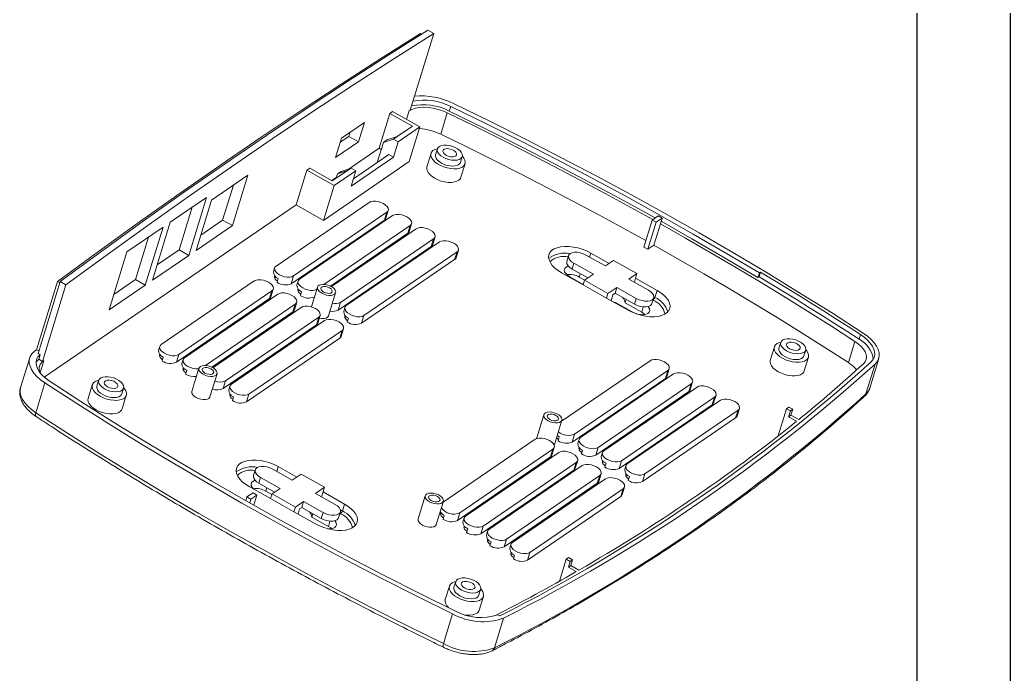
# Model space of a CAD drawing. Header units: inches. Extents: x 2104 to 4068, y 410 to 1569.
# Drawn here: x 3280 to 3384.4, y 506.5 to 575.4 of the extents above; entities that cross this region are included whole.
import ezdxf

# ---------------------------------------------------------------- set-up
doc = ezdxf.new("R2010")
doc.units = ezdxf.units.IN

msp = doc.modelspace()

# ---------------------------------------------------------------- linework, layer by layer
for p, q in [((3384.387, 822.657), (3384.387, 409.797)), ((3374.557, 812.827), (3374.557, 419.627))]:
    msp.add_line(p, q)
at = {"color": 7, "linetype": 'Continuous', "lineweight": 15}
for p, q in [((3323.602, 574.002), (3321.13, 565.935)), ((3322.334, 573.941), (3322.199, 574.017)), ((3323.602, 574.002), (3322.985, 574.349)), ((3325.24, 565.838), (3325.39, 566.327)), ((3318.965, 565.584), (3317.841, 561.917)), ((3319.271, 565.793), (3318.965, 565.584)), ((3318.965, 565.584), (3321.352, 564.24)), ((3322.152, 564.172), (3319.271, 565.793)), ((3321.008, 565.851), (3321.13, 565.935)), ((3324.345, 563.398), (3325.032, 565.639)), ((3316.292, 564.628), (3313.869, 562.973)), ((3315.668, 562.591), (3316.292, 564.628)), ((3321.352, 564.24), (3319.745, 563.143)), ((3319.856, 562.604), (3322.152, 564.172)), ((3322.152, 564.172), (3321.028, 560.505)), ((3313.869, 562.973), (3313.244, 560.936)), ((3314.639, 563.17), (3313.741, 562.557)), ((3314.767, 563.586), (3314.639, 563.17)), ((3315.668, 562.591), (3314.639, 563.17)), ((3319.362, 562.881), (3318.289, 562.53)), ((3318.672, 562.791), (3319.745, 563.143)), ((3319.745, 563.143), (3319.362, 562.881)), ((3319.362, 562.881), (3319.856, 562.604)), ((3313.244, 560.936), (3315.668, 562.591)), ((3317.841, 561.917), (3314.689, 559.764)), ((3318.289, 562.53), (3317.642, 560.418)), ((3317.841, 561.917), (3318.063, 561.792)), ((3318.289, 562.53), (3318.672, 562.791)), ((3319.356, 560.974), (3319.856, 562.604)), ((3323.984, 561.846), (3323.796, 561.235)), ((3314.892, 557.925), (3319.356, 560.974)), ((3315.131, 558.703), (3318.863, 561.252)), ((3318.863, 561.252), (3319.356, 560.974)), ((3323.318, 561.381), (3322.881, 559.955)), ((3326.426, 560.429), (3326.613, 561.04)), ((3310.521, 559.817), (3310.215, 559.608)), ((3312.908, 558.474), (3310.521, 559.817)), ((3311.972, 554.32), (3321.028, 560.505)), ((3313.825, 559.481), (3314.898, 559.833)), ((3314.898, 559.833), (3314.515, 559.571)), ((3315.392, 559.555), (3314.898, 559.833)), ((3326.467, 558.857), (3326.904, 560.283)), ((3303.998, 559.067), (3300.171, 556.454)), ((3302.375, 553.77), (3303.998, 559.067)), ((3310.215, 559.608), (3309.091, 555.941)), ((3310.215, 559.608), (3313.096, 557.987)), ((3313.323, 558.832), (3312.849, 558.507)), ((3314.515, 559.571), (3312.908, 558.474)), ((3313.096, 557.987), (3315.392, 559.555)), ((3313.442, 559.22), (3313.295, 558.738)), ((3314.515, 559.571), (3313.442, 559.22)), ((3313.442, 559.22), (3313.825, 559.481)), ((3315.392, 559.555), (3314.892, 557.925)), ((3302.473, 558.025), (3301.346, 554.35)), ((3313.096, 557.987), (3311.972, 554.32)), ((3299.656, 556.746), (3295.829, 554.133)), ((3297.783, 550.635), (3299.656, 556.746)), ((3309.091, 555.941), (3282.537, 537.807)), ((3298.13, 555.704), (3296.754, 551.214)), ((3300.171, 556.454), (3298.548, 551.157)), ((3316.801, 556.212), (3306.98, 549.504)), ((3309.091, 555.941), (3311.972, 554.32)), ((3318.653, 555.169), (3308.832, 548.462)), ((3319.27, 554.822), (3309.449, 548.115)), ((3318.653, 555.169), (3318.403, 554.355)), ((3318.553, 554.546), (3318.803, 555.361)), ((3347.273, 554.794), (3346.636, 554.359)), ((3347.047, 554.128), (3347.686, 554.563)), ((3347.686, 554.563), (3347.498, 553.952)), ((3295.064, 553.61), (3291.238, 550.997)), ((3293.191, 547.499), (3295.064, 553.61)), ((3295.829, 554.133), (3293.956, 548.021)), ((3298.548, 551.157), (3302.375, 553.77)), ((3301.346, 554.35), (3299.045, 552.778)), ((3302.375, 553.77), (3301.346, 554.35)), ((3308.582, 547.647), (3318.403, 554.355)), ((3321.122, 553.78), (3312.028, 547.569)), ((3321.122, 553.78), (3320.872, 552.965)), ((3321.022, 553.156), (3321.272, 553.971)), ((3346.636, 554.359), (3345.762, 551.507)), ((3347.047, 554.128), (3346.173, 551.276)), ((3346.636, 554.359), (3347.047, 554.128)), ((3346.812, 551.711), (3347.498, 553.952)), ((3293.539, 552.568), (3292.162, 548.078)), ((3312.711, 547.391), (3320.872, 552.965)), ((3321.739, 553.432), (3312.814, 547.337)), ((3323.491, 551.767), (3323.741, 552.581)), ((3313.52, 544.868), (3323.341, 551.575)), ((3323.591, 552.39), (3313.77, 545.683)), ((3324.208, 552.042), (3314.387, 545.335)), ((3323.591, 552.39), (3323.341, 551.575)), ((3345.762, 551.507), (3346.173, 551.276)), ((3346.173, 551.276), (3346.812, 551.711)), ((3291.238, 550.997), (3289.365, 544.885)), ((3293.956, 548.021), (3297.783, 550.635)), ((3296.754, 551.214), (3294.453, 549.642)), ((3297.783, 550.635), (3296.754, 551.214)), ((3326.06, 551), (3316.239, 544.293)), ((3326.06, 551), (3325.81, 550.185)), ((3325.96, 550.377), (3326.21, 551.192)), ((3337.823, 550.602), (3337.636, 549.991)), ((3341.714, 549.514), (3339.656, 550.672)), ((3340.154, 550.881), (3342.107, 549.782)), ((3306.83, 549.313), (3306.705, 548.905)), ((3315.989, 543.478), (3325.81, 550.185)), ((3338.194, 549.19), (3338.381, 549.801)), ((3338.381, 549.801), (3340.438, 548.643)), ((3342.567, 550.096), (3341.714, 549.514)), ((3345.036, 548.706), (3342.567, 550.096)), ((3308.832, 548.462), (3308.582, 547.647)), ((3339.356, 547.517), (3337.092, 548.791)), ((3337.944, 548.375), (3339.372, 547.571)), ((3338.194, 549.19), (3339.863, 548.25)), ((3339.528, 548.021), (3338.945, 548.349)), ((3340.438, 548.643), (3339.506, 548.005)), ((3344.183, 548.124), (3345.036, 548.706)), ((3345.036, 548.706), (3344.886, 548.217)), ((3357.791, 548.296), (3357.941, 548.785)), ((3357.919, 548.383), (3357.791, 548.296)), ((3357.919, 548.383), (3358.069, 548.872)), ((3358.069, 548.872), (3357.941, 548.785)), ((3283.934, 547.884), (3281.731, 540.696)), ((3284.21, 547.868), (3281.887, 540.29)), ((3284.827, 547.521), (3282.355, 539.454)), ((3284.173, 547.75), (3283.934, 547.884)), ((3284.827, 547.521), (3284.21, 547.868)), ((3289.365, 544.885), (3293.191, 547.499)), ((3292.162, 548.078), (3289.861, 546.506)), ((3293.191, 547.499), (3292.162, 548.078)), ((3294.863, 541.229), (3304.684, 547.936)), ((3307.207, 548.184), (3307.082, 547.776)), ((3309.299, 547.923), (3309.174, 547.516)), ((3311.342, 547.285), (3310.704, 545.203)), ((3339.506, 548.005), (3339.356, 547.517)), ((3341.825, 546.127), (3339.356, 547.517)), ((3339.506, 548.005), (3341.975, 546.616)), ((3341.975, 546.616), (3342.907, 547.253)), ((3342.72, 546.642), (3342.907, 547.253)), ((3342.907, 547.253), (3344.965, 546.095)), ((3346.24, 546.966), (3344.183, 548.124)), ((3344.886, 548.217), (3344.758, 547.8)), ((3344.886, 548.217), (3347.149, 546.943)), ((3296.714, 540.187), (3306.536, 546.894)), ((3297.332, 539.839), (3307.153, 546.547)), ((3306.536, 546.894), (3306.286, 546.079)), ((3306.436, 546.271), (3306.685, 547.086)), ((3309.676, 546.794), (3309.551, 546.387)), ((3312.505, 544.254), (3313.254, 546.698)), ((3341.975, 546.616), (3341.825, 546.127)), ((3342.502, 546.493), (3342.307, 545.855)), ((3342.502, 546.493), (3342.72, 546.642)), ((3342.72, 546.642), (3344.778, 545.483)), ((3346.924, 546.21), (3346.734, 545.919)), ((3346.813, 546.273), (3346.924, 546.21)), ((3346.924, 546.21), (3347.149, 546.943)), ((3306.286, 546.079), (3296.465, 539.372)), ((3299.528, 539.032), (3309.005, 545.504)), ((3300.314, 538.8), (3309.622, 545.157)), ((3309.005, 545.504), (3308.755, 544.689)), ((3308.905, 544.881), (3309.154, 545.696)), ((3313.77, 545.683), (3313.52, 544.868)), ((3314.237, 545.144), (3314.112, 544.736)), ((3344.088, 544.853), (3341.825, 546.127)), ((3342.775, 545.655), (3344.528, 544.669)), ((3343.885, 545.986), (3343.776, 545.63)), ((3345.529, 544.643), (3343.776, 545.63)), ((3344.778, 545.483), (3344.965, 546.095)), ((3346.61, 545.553), (3346.798, 546.164)), ((3346.734, 545.919), (3346.724, 545.925)), ((3308.755, 544.689), (3300.211, 538.854)), ((3301.652, 537.407), (3311.474, 544.115)), ((3311.474, 544.115), (3311.224, 543.3)), ((3311.374, 543.491), (3311.623, 544.306)), ((3316.239, 544.293), (3315.989, 543.478)), ((3311.224, 543.3), (3301.403, 536.592)), ((3302.27, 537.06), (3312.091, 543.767)), ((3314.614, 544.014), (3314.489, 543.607)), ((3304.121, 536.017), (3313.943, 542.725)), ((3313.943, 542.725), (3313.693, 541.91)), ((3313.843, 542.101), (3314.092, 542.916)), ((3368.454, 541.801), (3368.604, 542.29)), ((3294.713, 541.038), (3294.588, 540.63)), ((3313.693, 541.91), (3303.872, 535.203)), ((3359.53, 540.998), (3359.093, 539.572)), ((3360.196, 541.463), (3360.008, 540.852)), ((3368.009, 541.577), (3367.323, 539.336)), ((3281.476, 540.522), (3281.473, 540.512)), ((3281.731, 540.696), (3281.476, 540.522)), ((3281.476, 540.522), (3281.481, 540.519)), ((3281.97, 540.561), (3281.731, 540.696)), ((3281.887, 540.29), (3282.099, 540.171)), ((3281.95, 539.682), (3282.099, 540.171)), ((3295.09, 539.908), (3294.965, 539.501)), ((3296.714, 540.187), (3296.465, 539.372)), ((3362.638, 540.046), (3362.825, 540.657)), ((3280.999, 539.839), (3280.038, 536.702)), ((3281.95, 539.682), (3282.355, 539.454)), ((3282.355, 539.454), (3282.477, 539.537)), ((3297.182, 539.648), (3297.057, 539.24)), ((3346.429, 539.535), (3337.088, 533.155)), ((3362.679, 538.473), (3363.116, 539.899)), ((3369.181, 536.037), (3370.142, 539.174)), ((3369.574, 536.64), (3370.535, 539.778)), ((3297.559, 538.519), (3297.434, 538.111)), ((3298.842, 538.748), (3298.093, 536.303)), ((3300.005, 535.717), (3300.754, 538.162)), ((3348.281, 538.492), (3338.46, 531.785)), ((3348.898, 538.145), (3339.077, 531.437)), ((3348.281, 538.492), (3348.031, 537.677)), ((3348.181, 537.869), (3348.431, 538.684)), ((3282.607, 537.195), (3281.645, 534.058)), ((3287.604, 536.991), (3287.167, 535.565)), ((3288.269, 537.455), (3288.082, 536.844)), ((3301.652, 537.407), (3301.403, 536.592)), ((3302.12, 536.868), (3301.995, 536.461)), ((3338.21, 530.97), (3348.031, 537.677)), ((3350.75, 537.102), (3340.929, 530.395)), ((3350.75, 537.102), (3350.5, 536.288)), ((3350.65, 536.479), (3350.9, 537.294)), ((3290.711, 536.039), (3290.899, 536.65)), ((3290.752, 534.466), (3291.189, 535.892)), ((3302.497, 535.739), (3302.372, 535.332)), ((3304.121, 536.017), (3303.872, 535.203)), ((3340.679, 529.58), (3350.5, 536.288)), ((3351.367, 536.755), (3341.546, 530.048)), ((3353.119, 535.089), (3353.369, 535.904)), ((3343.148, 528.19), (3352.969, 534.898)), ((3353.219, 535.713), (3343.398, 529.005)), ((3353.836, 535.365), (3344.015, 528.658)), ((3353.219, 535.713), (3352.969, 534.898)), ((3335.209, 533.85), (3334.46, 531.406)), ((3355.688, 534.323), (3345.867, 527.616)), ((3355.688, 534.323), (3355.438, 533.508)), ((3355.588, 533.7), (3355.838, 534.514)), ((3360.794, 534.473), (3359.92, 531.621)), ((3361.049, 534.647), (3360.794, 534.473)), ((3360.794, 534.473), (3361.205, 534.241)), ((3361.205, 534.241), (3361.018, 533.63)), ((3361.018, 533.63), (3361.273, 533.805)), ((3361.461, 534.416), (3361.049, 534.647)), ((3361.205, 534.241), (3361.461, 534.416)), ((3361.461, 534.416), (3361.273, 533.805)), ((3362.096, 533.341), (3361.273, 533.805)), ((3336.372, 530.82), (3337.121, 533.264)), ((3345.617, 526.801), (3355.438, 533.508)), ((3361.018, 533.63), (3361.865, 533.154)), ((3338.46, 531.785), (3338.21, 530.97)), ((3359.92, 531.621), (3359.933, 531.613)), ((3324.588, 524.618), (3334.312, 531.259)), ((3336.835, 531.507), (3336.71, 531.099)), ((3338.927, 531.246), (3338.802, 530.838)), ((3326.342, 523.509), (3336.164, 530.217)), ((3326.96, 523.162), (3336.781, 529.869)), ((3336.164, 530.217), (3335.914, 529.402)), ((3336.064, 529.594), (3336.314, 530.408)), ((3339.304, 530.117), (3339.179, 529.709)), ((3340.929, 530.395), (3340.679, 529.58)), ((3341.396, 529.856), (3341.271, 529.449)), ((3335.914, 529.402), (3326.093, 522.695)), ((3328.811, 522.12), (3338.633, 528.827)), ((3329.429, 521.772), (3339.25, 528.48)), ((3338.633, 528.827), (3338.383, 528.012)), ((3338.533, 528.204), (3338.783, 529.019)), ((3341.773, 528.727), (3341.648, 528.32)), ((3343.398, 529.005), (3343.148, 528.19)), ((3343.865, 528.466), (3343.74, 528.059)), ((3304.788, 528.041), (3304.6, 527.43)), ((3306.621, 528.111), (3308.678, 526.952)), ((3309.151, 527.275), (3307.198, 528.375)), ((3308.678, 526.952), (3309.611, 527.589)), ((3309.611, 527.589), (3312.08, 526.2)), ((3338.383, 528.012), (3328.562, 521.305)), ((3331.28, 520.73), (3341.102, 527.437)), ((3341.102, 527.437), (3340.852, 526.622)), ((3341.002, 526.814), (3341.252, 527.629)), ((3345.867, 527.616), (3345.617, 526.801)), ((3305.158, 526.628), (3305.345, 527.239)), ((3306.827, 525.689), (3305.158, 526.628)), ((3307.403, 526.081), (3305.345, 527.239)), ((3340.852, 526.622), (3331.031, 519.915)), ((3331.898, 520.383), (3341.719, 527.09)), ((3344.242, 527.337), (3344.117, 526.93)), ((3303.909, 525.179), (3304.546, 525.615)), ((3304.137, 526.284), (3306.4, 525.01)), ((3304.958, 525.383), (3304.319, 524.947)), ((3304.546, 525.615), (3304.958, 525.383)), ((3304.958, 525.383), (3304.629, 524.311)), ((3305.909, 525.788), (3306.531, 525.438)), ((3306.55, 525.499), (3306.4, 525.01)), ((3306.55, 525.499), (3307.403, 526.081)), ((3309.019, 524.109), (3306.55, 525.499)), ((3312.08, 526.2), (3311.147, 525.563)), ((3311.147, 525.563), (3313.205, 524.405)), ((3311.93, 525.711), (3311.776, 525.209)), ((3312.08, 526.2), (3311.93, 525.711)), ((3314.193, 524.437), (3311.93, 525.711)), ((3322.709, 525.313), (3321.96, 522.869)), ((3333.749, 519.34), (3343.571, 526.048)), ((3343.571, 526.048), (3343.321, 525.233)), ((3343.471, 525.424), (3343.721, 526.239)), ((3303.909, 525.179), (3303.788, 524.785)), ((3304.319, 524.947), (3304.199, 524.553)), ((3306.4, 525.01), (3308.869, 523.62)), ((3309.872, 524.692), (3309.019, 524.109)), ((3309.684, 524.08), (3309.872, 524.692)), ((3311.929, 523.533), (3309.872, 524.692)), ((3313.969, 523.703), (3314.193, 524.437)), ((3323.872, 522.283), (3324.621, 524.727)), ((3343.321, 525.233), (3333.5, 518.525)), ((3309.019, 524.109), (3308.869, 523.62)), ((3308.869, 523.62), (3311.132, 522.346)), ((3309.466, 523.932), (3309.297, 523.379)), ((3309.684, 524.08), (3309.466, 523.932)), ((3311.742, 522.922), (3309.684, 524.08)), ((3310.85, 523.424), (3310.741, 523.069)), ((3311.742, 522.922), (3311.929, 523.533)), ((3313.575, 522.992), (3313.762, 523.603)), ((3313.779, 523.413), (3313.715, 523.449)), ((3313.761, 523.82), (3313.969, 523.703)), ((3313.779, 523.413), (3313.969, 523.703)), ((3324.718, 523.231), (3324.593, 522.824)), ((3326.342, 523.509), (3326.093, 522.695)), ((3310.741, 523.069), (3312.493, 522.082)), ((3326.81, 522.971), (3326.685, 522.563)), ((3327.187, 521.841), (3327.062, 521.434)), ((3328.811, 522.12), (3328.562, 521.305)), ((3329.279, 521.581), (3329.154, 521.173)), ((3329.656, 520.452), (3329.531, 520.044)), ((3331.28, 520.73), (3331.031, 519.915)), ((3331.748, 520.191), (3331.623, 519.784)), ((3332.125, 519.062), (3332, 518.654)), ((3333.749, 519.34), (3333.5, 518.525)), ((3337.58, 518.619), (3336.874, 516.317)), ((3337.58, 518.619), (3337.835, 518.793)), ((3337.991, 518.388), (3337.58, 518.619)), ((3337.991, 518.388), (3337.804, 517.776)), ((3337.835, 518.793), (3338.246, 518.562)), ((3338.246, 518.562), (3337.991, 518.388)), ((3338.246, 518.562), (3338.059, 517.951)), ((3338.059, 517.951), (3337.804, 517.776)), ((3337.804, 517.776), (3338.627, 517.313)), ((3338.906, 517.474), (3338.059, 517.951)), ((3325.922, 516.261), (3325.734, 515.65)), ((3325.256, 515.797), (3324.819, 514.371)), ((3328.364, 514.845), (3328.551, 515.456)), ((3328.405, 513.272), (3328.842, 514.698)), ((3324.636, 509.729), (3325.597, 512.866)), ((3330.367, 512.778), (3330.574, 512.662)), ((3330.958, 512.414), (3329.997, 509.277))]:
    msp.add_line(p, q, dxfattribs=at)
at = {"color": 8, "linetype": 'Continuous', "lineweight": 15}
for p, q in [((3321.008, 565.851), (3320.737, 564.968)), ((3340.026, 550.464), (3340.154, 550.881)), ((3306.889, 548.42), (3306.832, 548.236)), ((3339.054, 548.705), (3338.945, 548.349)), ((3309.358, 547.031), (3309.301, 546.846)), ((3345.699, 545.201), (3345.529, 544.643)), ((3314.296, 544.251), (3314.239, 544.067)), ((3294.772, 540.145), (3294.715, 539.961)), ((3282.093, 538.283), (3282.477, 539.537)), ((3297.241, 538.755), (3297.184, 538.571)), ((3302.179, 535.976), (3302.122, 535.791)), ((3338.986, 530.353), (3338.93, 530.169)), ((3341.455, 528.964), (3341.399, 528.779)), ((3307.044, 527.872), (3307.198, 528.375)), ((3343.924, 527.574), (3343.868, 527.39)), ((3306.018, 526.144), (3305.909, 525.788)), ((3324.4, 523.468), (3324.343, 523.284)), ((3312.664, 522.64), (3312.493, 522.082)), ((3326.869, 522.078), (3326.812, 521.894)), ((3329.338, 520.688), (3329.281, 520.504)), ((3331.807, 519.299), (3331.75, 519.114))]:
    msp.add_line(p, q, dxfattribs=at)
at = {"color": 7, "linetype": 'Continuous', "lineweight": 15, "flags": 128}
for points in [[(3322.199, 574.017), (3318.031, 571.381), (3313.841, 568.678), (3309.63, 565.907), (3305.397, 563.07), (3301.144, 560.165), (3296.871, 557.194), (3292.578, 554.157), (3288.265, 551.053), (3283.934, 547.884)], [(3284.21, 547.868), (3288.6, 551.083), (3292.971, 554.23), (3297.322, 557.31), (3301.652, 560.321), (3305.962, 563.265), (3310.251, 566.139), (3314.518, 568.945), (3318.763, 571.682), (3322.985, 574.349)], [(3284.827, 547.521), (3289.217, 550.735), (3293.588, 553.883), (3297.939, 556.962), (3302.269, 559.974), (3306.579, 562.917), (3310.868, 565.792), (3315.135, 568.598), (3319.38, 571.335), (3323.602, 574.002)], [(3321.008, 565.851), (3321.311, 566.014), (3321.676, 566.134), (3322.093, 566.206), (3322.552, 566.23), (3323.041, 566.204), (3323.547, 566.129), (3324.056, 566.008), (3324.556, 565.843), (3325.032, 565.639)], [(3357.941, 548.785), (3354.478, 550.842), (3350.974, 552.875), (3347.43, 554.88), (3343.848, 556.859), (3340.227, 558.81), (3336.57, 560.733), (3332.877, 562.627), (3329.15, 564.492), (3325.39, 566.327)], [(3368.9, 542.439), (3365.53, 544.6), (3362.114, 546.736), (3358.654, 548.848), (3355.15, 550.934), (3351.604, 552.994), (3348.017, 555.027), (3344.391, 557.033), (3340.725, 559.01), (3337.022, 560.959), (3333.283, 562.878), (3329.509, 564.767), (3325.701, 566.625)], [(3325.032, 565.639), (3327.857, 564.265), (3330.664, 562.874), (3333.451, 561.466), (3336.219, 560.041), (3338.967, 558.601), (3341.695, 557.144), (3344.401, 555.671), (3346.697, 554.401)], [(3346.952, 554.575), (3343.698, 556.37), (3340.077, 558.321), (3336.42, 560.244), (3332.727, 562.139), (3329, 564.003), (3325.24, 565.838)], [(3345.969, 552.183), (3343.714, 553.43), (3341.008, 554.903), (3338.28, 556.36), (3335.533, 557.8), (3332.765, 559.225), (3329.977, 560.633), (3327.17, 562.024), (3324.345, 563.398)], [(3326.62, 561.067), (3326.778, 560.872), (3326.888, 560.652), (3326.926, 560.44), (3326.89, 560.244), (3326.781, 560.072), (3326.604, 559.931), (3326.365, 559.827), (3326.075, 559.764), (3325.746, 559.745), (3325.39, 559.77), (3325.023, 559.839), (3324.66, 559.949), (3324.315, 560.094), (3324.003, 560.27), (3323.736, 560.469), (3323.526, 560.682), (3323.38, 560.902), (3323.305, 561.119), (3323.304, 561.324), (3323.377, 561.509), (3323.521, 561.666), (3323.73, 561.789), (3323.993, 561.873)], [(3324.597, 560.964), (3324.877, 560.83), (3325.179, 560.729), (3325.488, 560.667), (3325.787, 560.646), (3326.059, 560.668), (3326.291, 560.733), (3326.469, 560.835), (3326.583, 560.97), (3326.629, 561.131), (3326.603, 561.309), (3326.506, 561.493), (3326.344, 561.675), (3326.126, 561.845), (3325.864, 561.993), (3325.57, 562.111), (3325.262, 562.193), (3324.956, 562.235), (3324.669, 562.234), (3324.415, 562.191), (3324.209, 562.107), (3324.062, 561.987), (3323.981, 561.838), (3323.972, 561.668), (3324.033, 561.485), (3324.163, 561.301), (3324.355, 561.124), (3324.597, 560.964)], [(3324.916, 561.182), (3325.137, 561.083), (3325.375, 561.023), (3325.606, 561.009), (3325.803, 561.042), (3325.945, 561.118), (3326.017, 561.23), (3326.011, 561.364), (3325.928, 561.508), (3325.777, 561.644), (3325.574, 561.758), (3325.341, 561.838), (3325.103, 561.876), (3324.887, 561.866), (3324.715, 561.811), (3324.606, 561.716), (3324.572, 561.591), (3324.617, 561.45), (3324.736, 561.309), (3324.916, 561.182)], [(3323.796, 561.235), (3323.794, 561.227), (3323.784, 561.057), (3323.846, 560.874), (3323.976, 560.69), (3324.167, 560.513), (3324.409, 560.353)], [(3322.881, 559.955), (3322.858, 559.797), (3322.896, 559.585), (3323.007, 559.366), (3323.186, 559.148), (3323.426, 558.941), (3323.717, 558.753)], [(3324.409, 560.353), (3324.689, 560.219), (3324.992, 560.118), (3325.301, 560.055), (3325.6, 560.035), (3325.872, 560.057), (3326.103, 560.121), (3326.281, 560.224), (3326.396, 560.359), (3326.426, 560.429)], [(3323.717, 558.753), (3324.047, 558.591), (3324.403, 558.463), (3324.77, 558.373), (3325.133, 558.326), (3325.477, 558.323), (3325.789, 558.364), (3326.054, 558.448), (3326.263, 558.572), (3326.408, 558.729), (3326.467, 558.857)], [(3316.801, 556.212), (3316.981, 556.295), (3317.212, 556.338), (3317.478, 556.336), (3317.761, 556.291), (3318.042, 556.204), (3318.301, 556.083), (3318.521, 555.934), (3318.687, 555.77), (3318.788, 555.599), (3318.816, 555.435), (3318.77, 555.289), (3318.653, 555.169)], [(3319.27, 554.822), (3319.45, 554.906), (3319.681, 554.948), (3319.947, 554.947), (3320.23, 554.901), (3320.511, 554.814), (3320.77, 554.693), (3320.99, 554.545), (3321.156, 554.38), (3321.257, 554.21), (3321.285, 554.045), (3321.239, 553.899), (3321.122, 553.78)], [(3347.686, 554.563), (3347.634, 554.592), (3347.583, 554.621), (3347.531, 554.65), (3347.48, 554.679), (3347.428, 554.708), (3347.377, 554.737), (3347.325, 554.766), (3347.273, 554.794)], [(3321.739, 553.432), (3321.919, 553.516), (3322.15, 553.558), (3322.416, 553.557), (3322.699, 553.511), (3322.98, 553.425), (3323.239, 553.303), (3323.459, 553.155), (3323.625, 552.99), (3323.726, 552.82), (3323.754, 552.656), (3323.708, 552.509), (3323.591, 552.39)], [(3347.498, 553.952), (3350.144, 552.455), (3352.766, 550.943), (3355.366, 549.417), (3357.943, 547.876), (3360.496, 546.322), (3363.025, 544.753), (3365.53, 543.172), (3368.009, 541.577)], [(3357.791, 548.296), (3354.329, 550.354), (3350.825, 552.386), (3347.581, 554.223)], [(3324.208, 552.042), (3324.388, 552.126), (3324.619, 552.169), (3324.885, 552.167), (3325.168, 552.121), (3325.449, 552.035), (3325.708, 551.913), (3325.928, 551.765), (3326.094, 551.6), (3326.195, 551.43), (3326.223, 551.266), (3326.177, 551.119), (3326.06, 551)], [(3337.092, 548.791), (3336.707, 549.034), (3336.374, 549.298), (3336.102, 549.578), (3335.899, 549.865), (3335.77, 550.15), (3335.719, 550.428), (3335.747, 550.689), (3335.854, 550.926), (3336.036, 551.135), (3336.289, 551.307), (3336.605, 551.44), (3336.977, 551.528), (3337.393, 551.571), (3337.843, 551.566), (3338.314, 551.514), (3338.794, 551.417), (3339.269, 551.276), (3339.726, 551.096), (3340.154, 550.881)], [(3367.323, 539.336), (3364.843, 540.931), (3362.339, 542.513), (3359.81, 544.081), (3357.256, 545.635), (3354.68, 547.176), (3352.08, 548.702), (3349.457, 550.214), (3346.812, 551.711)], [(3339.656, 550.672), (3339.368, 550.807), (3339.056, 550.903), (3338.742, 550.954), (3338.447, 550.955), (3338.19, 550.908), (3337.99, 550.815), (3337.86, 550.683), (3337.809, 550.52), (3337.84, 550.338), (3337.952, 550.149), (3338.136, 549.965), (3338.381, 549.801)], [(3308.832, 548.462), (3308.652, 548.378), (3308.421, 548.336), (3308.155, 548.338), (3307.872, 548.383), (3307.591, 548.47), (3307.332, 548.591), (3307.112, 548.739), (3306.946, 548.904), (3306.845, 549.075), (3306.817, 549.239), (3306.863, 549.385), (3306.98, 549.504)], [(3337.8, 549.495), (3337.753, 549.482), (3337.553, 549.389), (3337.423, 549.257), (3337.372, 549.094), (3337.403, 548.912), (3337.515, 548.723), (3337.699, 548.539), (3337.944, 548.375)], [(3337.636, 549.991), (3337.621, 549.909), (3337.653, 549.727), (3337.765, 549.537), (3337.949, 549.354), (3338.194, 549.19)], [(3306.84, 548.473), (3306.82, 548.426), (3306.809, 548.336), (3306.831, 548.239), (3306.885, 548.14), (3306.968, 548.042), (3307.078, 547.948), (3307.125, 547.915)], [(3368.454, 541.801), (3367.161, 542.636), (3365.861, 543.468), (3364.554, 544.297), (3363.24, 545.121), (3361.92, 545.942), (3360.593, 546.76), (3359.259, 547.573), (3357.919, 548.383)], [(3368.604, 542.29), (3367.311, 543.125), (3366.011, 543.957), (3364.704, 544.786), (3363.39, 545.61), (3362.07, 546.431), (3360.743, 547.249), (3359.409, 548.062), (3358.069, 548.872)], [(3306.536, 546.894), (3306.653, 547.013), (3306.699, 547.16), (3306.67, 547.324), (3306.57, 547.494), (3306.404, 547.659), (3306.184, 547.807), (3305.925, 547.929), (3305.644, 548.015), (3305.361, 548.061), (3305.095, 548.063), (3304.864, 548.02), (3304.684, 547.936)], [(3311.271, 547.054), (3311.121, 546.989), (3310.89, 546.946), (3310.624, 546.948), (3310.341, 546.993), (3310.06, 547.08), (3309.801, 547.201), (3309.581, 547.35), (3309.415, 547.515), (3309.314, 547.685), (3309.286, 547.849), (3309.332, 547.995), (3309.449, 548.115)], [(3311.788, 546.643), (3312.029, 546.531), (3312.29, 546.453), (3312.551, 546.415), (3312.794, 546.42), (3313, 546.467), (3313.154, 546.553), (3313.244, 546.672), (3313.265, 546.814), (3313.213, 546.969), (3313.094, 547.127), (3312.916, 547.274), (3312.692, 547.4), (3312.438, 547.496), (3312.175, 547.554), (3311.92, 547.571), (3311.694, 547.545), (3311.512, 547.477), (3311.389, 547.374), (3311.333, 547.243), (3311.348, 547.092), (3311.435, 546.934), (3311.585, 546.781), (3311.788, 546.643)], [(3311.979, 546.774), (3312.174, 546.688), (3312.385, 546.639), (3312.584, 546.632), (3312.749, 546.669), (3312.86, 546.744), (3312.903, 546.85), (3312.873, 546.972), (3312.774, 547.097), (3312.617, 547.209), (3312.422, 547.295), (3312.212, 547.344), (3312.012, 547.351), (3311.847, 547.314), (3311.736, 547.239), (3311.693, 547.133), (3311.723, 547.011), (3311.823, 546.886), (3311.979, 546.774)], [(3309.005, 545.504), (3309.122, 545.624), (3309.168, 545.77), (3309.139, 545.934), (3309.039, 546.104), (3308.873, 546.269), (3308.653, 546.417), (3308.394, 546.539), (3308.113, 546.626), (3307.83, 546.671), (3307.564, 546.673), (3307.333, 546.63), (3307.153, 546.547)], [(3309.309, 547.084), (3309.289, 547.036), (3309.278, 546.946), (3309.3, 546.85), (3309.354, 546.75), (3309.437, 546.652), (3309.547, 546.559), (3309.594, 546.526)], [(3347.149, 546.943), (3347.535, 546.7), (3347.868, 546.436), (3348.14, 546.156), (3348.343, 545.869), (3348.472, 545.584), (3348.523, 545.306), (3348.494, 545.045), (3348.388, 544.808), (3348.206, 544.599), (3347.953, 544.427), (3347.636, 544.294), (3347.265, 544.206), (3346.848, 544.163), (3346.398, 544.168), (3345.927, 544.22), (3345.448, 544.317), (3344.973, 544.458), (3344.515, 544.638), (3344.088, 544.853)], [(3344.965, 546.095), (3345.253, 545.96), (3345.565, 545.863), (3345.879, 545.813), (3346.175, 545.811), (3346.431, 545.858), (3346.631, 545.951), (3346.761, 546.084), (3346.812, 546.246), (3346.781, 546.429), (3346.669, 546.618), (3346.485, 546.801), (3346.24, 546.966)], [(3311.474, 544.115), (3311.591, 544.234), (3311.637, 544.38), (3311.608, 544.544), (3311.508, 544.715), (3311.342, 544.879), (3311.122, 545.028), (3310.863, 545.149), (3310.582, 545.236), (3310.299, 545.281), (3310.033, 545.283), (3309.802, 545.241), (3309.622, 545.157)], [(3316.239, 544.293), (3316.059, 544.209), (3315.828, 544.167), (3315.562, 544.168), (3315.279, 544.214), (3314.998, 544.3), (3314.739, 544.422), (3314.519, 544.57), (3314.353, 544.735), (3314.252, 544.905), (3314.224, 545.069), (3314.27, 545.216), (3314.387, 545.335)], [(3342.667, 545.653), (3342.713, 545.653), (3342.775, 545.655)], [(3344.528, 544.669), (3344.816, 544.534), (3345.128, 544.437), (3345.442, 544.387), (3345.738, 544.385), (3345.994, 544.432), (3346.194, 544.525), (3346.324, 544.658), (3346.375, 544.82), (3346.344, 545.003), (3346.232, 545.192), (3346.197, 545.234)], [(3344.778, 545.483), (3345.066, 545.348), (3345.377, 545.252), (3345.692, 545.202), (3345.987, 545.2), (3346.244, 545.247), (3346.444, 545.34), (3346.574, 545.472), (3346.61, 545.553)], [(3311.533, 544.01), (3311.541, 544.009), (3311.802, 543.971), (3312.045, 543.975), (3312.251, 544.022), (3312.405, 544.109), (3312.495, 544.227), (3312.505, 544.254)], [(3314.247, 544.304), (3314.227, 544.257), (3314.216, 544.167), (3314.238, 544.07), (3314.292, 543.971), (3314.375, 543.873), (3314.485, 543.779), (3314.532, 543.746)], [(3345.861, 544.401), (3345.773, 544.479), (3345.529, 544.643)], [(3313.943, 542.725), (3314.06, 542.844), (3314.106, 542.991), (3314.077, 543.155), (3313.977, 543.325), (3313.811, 543.49), (3313.591, 543.638), (3313.332, 543.759), (3313.051, 543.846), (3312.768, 543.892), (3312.502, 543.893), (3312.271, 543.851), (3312.091, 543.767)], [(3369.708, 539.388), (3369.909, 539.618), (3370.041, 539.875), (3370.102, 540.156), (3370.09, 540.454), (3370.006, 540.764), (3369.852, 541.08), (3369.63, 541.397), (3369.344, 541.708), (3369, 542.008), (3368.604, 542.29)], [(3370.142, 539.174), (3370.368, 539.433), (3370.517, 539.723), (3370.585, 540.038), (3370.572, 540.374), (3370.478, 540.723), (3370.304, 541.078), (3370.054, 541.435), (3369.733, 541.785), (3369.346, 542.121), (3368.9, 542.439)], [(3294.863, 541.229), (3294.746, 541.11), (3294.7, 540.963), (3294.728, 540.799), (3294.828, 540.629), (3294.994, 540.464), (3295.214, 540.316), (3295.474, 540.194), (3295.754, 540.108), (3296.037, 540.062), (3296.303, 540.061), (3296.534, 540.103), (3296.714, 540.187)], [(3360.205, 541.489), (3360.069, 541.453), (3359.83, 541.349), (3359.653, 541.208), (3359.544, 541.036), (3359.507, 540.84), (3359.545, 540.628), (3359.656, 540.409), (3359.835, 540.191), (3360.075, 539.984), (3360.366, 539.795)], [(3360.809, 540.581), (3361.089, 540.447), (3361.391, 540.346), (3361.7, 540.283), (3361.999, 540.263), (3362.271, 540.285), (3362.503, 540.349), (3362.681, 540.452), (3362.796, 540.587), (3362.841, 540.748), (3362.815, 540.925), (3362.718, 541.11), (3362.556, 541.292), (3362.338, 541.462), (3362.076, 541.61), (3361.782, 541.728), (3361.474, 541.81), (3361.169, 541.852), (3360.881, 541.851), (3360.627, 541.807), (3360.421, 541.724), (3360.274, 541.604), (3360.193, 541.455), (3360.184, 541.285), (3360.245, 541.102), (3360.375, 540.918), (3360.567, 540.74), (3360.809, 540.581)], [(3361.128, 540.798), (3361.349, 540.7), (3361.587, 540.64), (3361.818, 540.626), (3362.015, 540.659), (3362.157, 540.735), (3362.229, 540.847), (3362.224, 540.981), (3362.141, 541.124), (3361.989, 541.26), (3361.786, 541.375), (3361.553, 541.455), (3361.315, 541.492), (3361.099, 541.483), (3360.927, 541.428), (3360.818, 541.332), (3360.784, 541.208), (3360.829, 541.067), (3360.948, 540.925), (3361.128, 540.798)], [(3368.009, 541.577), (3368.364, 541.321), (3368.666, 541.049), (3368.909, 540.766), (3369.086, 540.48), (3369.194, 540.197), (3369.23, 539.923), (3369.193, 539.665), (3369.084, 539.428), (3368.906, 539.219)], [(3281.481, 540.519), (3281.225, 540.264), (3281.05, 539.975), (3280.958, 539.657), (3280.952, 539.317), (3281.032, 538.961), (3281.196, 538.597), (3281.441, 538.231), (3281.763, 537.87), (3282.154, 537.523), (3282.607, 537.195)], [(3282.099, 540.171), (3281.873, 539.933), (3281.73, 539.66), (3281.672, 539.361), (3281.701, 539.041), (3281.816, 538.709), (3282.015, 538.373), (3282.292, 538.04), (3282.642, 537.718), (3283.056, 537.416)], [(3295.007, 539.64), (3294.96, 539.673), (3294.851, 539.766), (3294.767, 539.865), (3294.714, 539.964), (3294.692, 540.061), (3294.703, 540.151), (3294.723, 540.198)], [(3360.008, 540.852), (3360.006, 540.844), (3359.996, 540.673), (3360.058, 540.491), (3360.188, 540.306), (3360.379, 540.129), (3360.621, 539.97)], [(3360.366, 539.795), (3360.697, 539.634), (3361.052, 539.506), (3361.419, 539.416), (3361.782, 539.369), (3362.126, 539.366), (3362.438, 539.407), (3362.703, 539.491), (3362.913, 539.614), (3363.057, 539.772), (3363.13, 539.957), (3363.129, 540.162), (3363.054, 540.379), (3362.908, 540.598), (3362.832, 540.684)], [(3360.621, 539.97), (3360.901, 539.836), (3361.204, 539.735), (3361.513, 539.672), (3361.812, 539.652), (3362.084, 539.674), (3362.316, 539.738), (3362.493, 539.841), (3362.608, 539.976), (3362.638, 540.046)], [(3281.95, 539.682), (3281.724, 539.444), (3281.672, 539.366)], [(3297.332, 539.839), (3297.215, 539.72), (3297.169, 539.573), (3297.197, 539.409), (3297.297, 539.239), (3297.463, 539.074), (3297.683, 538.926), (3297.943, 538.805), (3298.223, 538.718), (3298.506, 538.672), (3298.772, 538.671), (3298.82, 538.676)], [(3299.288, 538.106), (3299.529, 537.994), (3299.79, 537.916), (3300.051, 537.878), (3300.294, 537.883), (3300.5, 537.93), (3300.654, 538.016), (3300.744, 538.135), (3300.765, 538.277), (3300.713, 538.433), (3300.594, 538.59), (3300.416, 538.737), (3300.192, 538.863), (3299.938, 538.959), (3299.675, 539.017), (3299.42, 539.034), (3299.194, 539.008), (3299.012, 538.941), (3298.889, 538.838), (3298.833, 538.706), (3298.848, 538.556), (3298.935, 538.398), (3299.085, 538.244), (3299.288, 538.106)], [(3346.429, 539.535), (3346.609, 539.618), (3346.84, 539.661), (3347.106, 539.659), (3347.389, 539.613), (3347.67, 539.527), (3347.929, 539.405), (3348.149, 539.257), (3348.315, 539.092), (3348.416, 538.922), (3348.444, 538.758), (3348.398, 538.611), (3348.281, 538.492)], [(3359.093, 539.572), (3359.07, 539.414), (3359.108, 539.202), (3359.219, 538.983), (3359.398, 538.765), (3359.638, 538.558), (3359.929, 538.369)], [(3288.882, 536.573), (3289.162, 536.439), (3289.465, 536.339), (3289.774, 536.276), (3290.073, 536.256), (3290.345, 536.278), (3290.577, 536.342), (3290.754, 536.445), (3290.869, 536.58), (3290.915, 536.74), (3290.888, 536.918), (3290.792, 537.103), (3290.63, 537.285), (3290.412, 537.454), (3290.149, 537.602), (3289.856, 537.721), (3289.548, 537.803), (3289.242, 537.845), (3288.955, 537.844), (3288.701, 537.8), (3288.495, 537.716), (3288.348, 537.597), (3288.267, 537.448), (3288.257, 537.277), (3288.319, 537.095), (3288.449, 536.91), (3288.64, 536.733), (3288.882, 536.573)], [(3297.476, 538.25), (3297.429, 538.283), (3297.32, 538.377), (3297.236, 538.475), (3297.183, 538.574), (3297.161, 538.671), (3297.172, 538.761), (3297.192, 538.808)], [(3299.479, 538.237), (3299.674, 538.151), (3299.885, 538.102), (3300.084, 538.095), (3300.249, 538.132), (3300.36, 538.208), (3300.403, 538.313), (3300.373, 538.436), (3300.274, 538.56), (3300.117, 538.673), (3299.922, 538.758), (3299.712, 538.808), (3299.512, 538.814), (3299.347, 538.778), (3299.236, 538.702), (3299.193, 538.597), (3299.223, 538.474), (3299.323, 538.349), (3299.479, 538.237)], [(3348.898, 538.145), (3349.078, 538.228), (3349.309, 538.271), (3349.575, 538.269), (3349.858, 538.224), (3350.139, 538.137), (3350.398, 538.016), (3350.618, 537.867), (3350.784, 537.703), (3350.885, 537.532), (3350.913, 537.368), (3350.867, 537.222), (3350.75, 537.102)], [(3359.929, 538.369), (3360.259, 538.208), (3360.615, 538.08), (3360.982, 537.99), (3361.345, 537.943), (3361.689, 537.94), (3362.001, 537.981), (3362.266, 538.065), (3362.476, 538.188), (3362.62, 538.346), (3362.679, 538.473)], [(3325.597, 512.866), (3321.804, 514.738), (3318.045, 516.64), (3314.321, 518.572), (3310.634, 520.533), (3306.986, 522.523), (3303.376, 524.541), (3299.807, 526.585), (3296.28, 528.657), (3292.795, 530.754), (3289.353, 532.877), (3285.957, 535.024), (3282.607, 537.195)], [(3283.056, 537.416), (3286.396, 535.252), (3289.782, 533.111), (3293.212, 530.995), (3296.687, 528.904), (3300.203, 526.839), (3303.761, 524.801), (3307.36, 522.789), (3310.997, 520.806), (3314.672, 518.85), (3318.384, 516.924), (3322.132, 515.028), (3325.914, 513.162)], [(3288.279, 537.482), (3288.143, 537.446), (3287.904, 537.342), (3287.726, 537.201), (3287.617, 537.029), (3287.581, 536.833), (3287.619, 536.621), (3287.73, 536.401), (3287.909, 536.184), (3288.149, 535.976), (3288.44, 535.788)], [(3288.082, 536.844), (3288.08, 536.837), (3288.07, 536.666), (3288.132, 536.484), (3288.262, 536.299), (3288.453, 536.122), (3288.695, 535.962)], [(3289.201, 536.791), (3289.422, 536.693), (3289.661, 536.633), (3289.891, 536.619), (3290.088, 536.652), (3290.231, 536.728), (3290.303, 536.839), (3290.297, 536.974), (3290.214, 537.117), (3290.063, 537.253), (3289.86, 537.368), (3289.627, 537.448), (3289.389, 537.485), (3289.172, 537.476), (3289, 537.42), (3288.892, 537.325), (3288.858, 537.2), (3288.903, 537.06), (3289.022, 536.918), (3289.201, 536.791)], [(3302.27, 537.06), (3302.153, 536.941), (3302.107, 536.794), (3302.135, 536.63), (3302.235, 536.46), (3302.401, 536.295), (3302.621, 536.147), (3302.881, 536.025), (3303.161, 535.939), (3303.444, 535.893), (3303.71, 535.891), (3303.941, 535.934), (3304.121, 536.017)], [(3351.367, 536.755), (3351.547, 536.839), (3351.778, 536.881), (3352.044, 536.88), (3352.327, 536.834), (3352.608, 536.747), (3352.867, 536.626), (3353.087, 536.478), (3353.253, 536.313), (3353.354, 536.143), (3353.382, 535.979), (3353.336, 535.832), (3353.219, 535.713)], [(3288.44, 535.788), (3288.77, 535.627), (3289.126, 535.499), (3289.493, 535.409), (3289.856, 535.362), (3290.2, 535.359), (3290.511, 535.4), (3290.777, 535.484), (3290.986, 535.607), (3291.13, 535.764), (3291.203, 535.949), (3291.202, 536.154), (3291.128, 536.371), (3290.982, 536.591), (3290.906, 536.677)], [(3288.695, 535.962), (3288.975, 535.828), (3289.278, 535.727), (3289.587, 535.665), (3289.885, 535.644), (3290.158, 535.667), (3290.389, 535.731), (3290.567, 535.833), (3290.682, 535.969), (3290.711, 536.039)], [(3298.093, 536.303), (3298.084, 536.261), (3298.099, 536.111), (3298.185, 535.953), (3298.336, 535.8), (3298.539, 535.662)], [(3302.414, 535.471), (3302.367, 535.504), (3302.258, 535.597), (3302.174, 535.695), (3302.121, 535.795), (3302.099, 535.891), (3302.11, 535.982), (3302.13, 536.029)], [(3287.167, 535.565), (3287.144, 535.407), (3287.182, 535.195), (3287.293, 534.975), (3287.472, 534.758), (3287.712, 534.55), (3288.003, 534.362)], [(3298.539, 535.662), (3298.78, 535.55), (3299.041, 535.472), (3299.302, 535.434), (3299.545, 535.439), (3299.751, 535.486), (3299.905, 535.572), (3299.995, 535.69), (3300.005, 535.717)], [(3353.836, 535.365), (3354.016, 535.449), (3354.247, 535.491), (3354.513, 535.49), (3354.796, 535.444), (3355.077, 535.358), (3355.336, 535.236), (3355.556, 535.088), (3355.722, 534.923), (3355.823, 534.753), (3355.851, 534.589), (3355.805, 534.442), (3355.688, 534.323)], [(3281.645, 534.058), (3284.996, 531.887), (3288.392, 529.74), (3291.833, 527.617), (3295.318, 525.52), (3298.846, 523.448), (3302.415, 521.403), (3306.024, 519.386), (3309.673, 517.396), (3313.36, 515.435), (3317.083, 513.503), (3320.842, 511.601), (3324.636, 509.729)], [(3288.003, 534.362), (3288.333, 534.201), (3288.689, 534.073), (3289.056, 533.983), (3289.419, 533.936), (3289.763, 533.933), (3290.074, 533.974), (3290.34, 534.058), (3290.549, 534.181), (3290.693, 534.338), (3290.752, 534.466)], [(3335.655, 533.209), (3335.896, 533.097), (3336.157, 533.019), (3336.418, 532.981), (3336.661, 532.985), (3336.867, 533.033), (3337.021, 533.119), (3337.112, 533.237), (3337.132, 533.38), (3337.08, 533.535), (3336.961, 533.692), (3336.783, 533.839), (3336.559, 533.965), (3336.305, 534.061), (3336.042, 534.12), (3335.787, 534.136), (3335.561, 534.11), (3335.379, 534.043), (3335.256, 533.94), (3335.2, 533.808), (3335.215, 533.658), (3335.302, 533.5), (3335.452, 533.347), (3335.655, 533.209)], [(3335.846, 533.339), (3336.041, 533.253), (3336.252, 533.204), (3336.451, 533.197), (3336.616, 533.234), (3336.727, 533.31), (3336.77, 533.415), (3336.74, 533.538), (3336.641, 533.663), (3336.484, 533.775), (3336.289, 533.861), (3336.079, 533.91), (3335.879, 533.917), (3335.714, 533.88), (3335.603, 533.804), (3335.56, 533.699), (3335.59, 533.576), (3335.69, 533.451), (3335.846, 533.339)], [(3336.626, 531.646), (3336.665, 531.616), (3336.835, 531.507)], [(3336.164, 530.217), (3336.281, 530.336), (3336.327, 530.483), (3336.298, 530.647), (3336.198, 530.817), (3336.032, 530.982), (3335.812, 531.13), (3335.553, 531.252), (3335.272, 531.338), (3334.989, 531.384), (3334.723, 531.385), (3334.492, 531.343), (3334.312, 531.259)], [(3334.46, 531.406), (3334.451, 531.364), (3334.448, 531.328)], [(3336.283, 530.683), (3336.362, 530.793), (3336.372, 530.82)], [(3340.929, 530.395), (3340.749, 530.311), (3340.518, 530.269), (3340.252, 530.271), (3339.969, 530.316), (3339.688, 530.403), (3339.429, 530.524), (3339.209, 530.672), (3339.043, 530.837), (3338.942, 531.008), (3338.914, 531.172), (3338.96, 531.318), (3339.077, 531.437)], [(3338.633, 528.827), (3338.75, 528.946), (3338.796, 529.093), (3338.767, 529.257), (3338.667, 529.427), (3338.501, 529.592), (3338.281, 529.74), (3338.022, 529.862), (3337.741, 529.948), (3337.458, 529.994), (3337.192, 529.996), (3336.961, 529.953), (3336.781, 529.869)], [(3338.937, 530.406), (3338.917, 530.359), (3338.906, 530.269), (3338.928, 530.172), (3338.982, 530.073), (3339.065, 529.975), (3339.175, 529.881), (3339.222, 529.848)], [(3343.398, 529.005), (3343.218, 528.922), (3342.987, 528.879), (3342.721, 528.881), (3342.438, 528.926), (3342.157, 529.013), (3341.898, 529.134), (3341.678, 529.283), (3341.512, 529.448), (3341.411, 529.618), (3341.383, 529.782), (3341.429, 529.928), (3341.546, 530.048)], [(3307.198, 528.375), (3306.771, 528.589), (3306.313, 528.769), (3305.838, 528.91), (3305.359, 529.008), (3304.887, 529.06), (3304.437, 529.064), (3304.021, 529.022), (3303.65, 528.933), (3303.333, 528.801), (3303.08, 528.628), (3302.898, 528.42), (3302.791, 528.182), (3302.763, 527.921), (3302.814, 527.644), (3302.943, 527.358), (3303.146, 527.071), (3303.418, 526.792), (3303.751, 526.527), (3304.137, 526.284)], [(3341.102, 527.437), (3341.219, 527.557), (3341.265, 527.703), (3341.236, 527.867), (3341.136, 528.037), (3340.97, 528.202), (3340.75, 528.35), (3340.491, 528.472), (3340.21, 528.559), (3339.927, 528.604), (3339.661, 528.606), (3339.43, 528.563), (3339.25, 528.48)], [(3341.406, 529.017), (3341.386, 528.969), (3341.375, 528.879), (3341.397, 528.783), (3341.451, 528.683), (3341.534, 528.585), (3341.644, 528.492), (3341.691, 528.459)], [(3345.867, 527.616), (3345.687, 527.532), (3345.456, 527.489), (3345.19, 527.491), (3344.907, 527.537), (3344.626, 527.623), (3344.367, 527.745), (3344.147, 527.893), (3343.981, 528.058), (3343.88, 528.228), (3343.852, 528.392), (3343.898, 528.539), (3344.015, 528.658)], [(3305.158, 526.628), (3304.913, 526.793), (3304.729, 526.976), (3304.617, 527.165), (3304.586, 527.348), (3304.6, 527.43)], [(3305.345, 527.239), (3305.101, 527.404), (3304.916, 527.587), (3304.804, 527.776), (3304.773, 527.959), (3304.824, 528.122), (3304.954, 528.254), (3305.154, 528.347), (3305.411, 528.394), (3305.706, 528.392), (3306.021, 528.342), (3306.333, 528.246), (3306.621, 528.111)], [(3343.875, 527.627), (3343.855, 527.58), (3343.844, 527.489), (3343.866, 527.393), (3343.92, 527.294), (3344.003, 527.195), (3344.113, 527.102), (3344.16, 527.069)], [(3304.63, 526.006), (3304.479, 526.161), (3304.367, 526.351), (3304.336, 526.533), (3304.387, 526.696), (3304.517, 526.828), (3304.717, 526.921), (3304.764, 526.934)], [(3343.571, 526.048), (3343.688, 526.167), (3343.734, 526.313), (3343.705, 526.477), (3343.605, 526.648), (3343.439, 526.812), (3343.219, 526.961), (3342.96, 527.082), (3342.679, 527.169), (3342.396, 527.214), (3342.13, 527.216), (3341.899, 527.174), (3341.719, 527.09)], [(3323.155, 524.672), (3323.396, 524.56), (3323.657, 524.482), (3323.918, 524.444), (3324.161, 524.449), (3324.367, 524.496), (3324.521, 524.582), (3324.612, 524.701), (3324.632, 524.843), (3324.58, 524.998), (3324.461, 525.155), (3324.283, 525.303), (3324.059, 525.429), (3323.805, 525.525), (3323.542, 525.583), (3323.287, 525.6), (3323.061, 525.574), (3322.879, 525.506), (3322.756, 525.403), (3322.7, 525.271), (3322.715, 525.121), (3322.802, 524.963), (3322.952, 524.81), (3323.155, 524.672)], [(3323.346, 524.803), (3323.541, 524.717), (3323.752, 524.667), (3323.951, 524.661), (3324.116, 524.697), (3324.227, 524.773), (3324.27, 524.879), (3324.24, 525.001), (3324.141, 525.126), (3323.984, 525.238), (3323.789, 525.324), (3323.579, 525.373), (3323.379, 525.38), (3323.214, 525.343), (3323.103, 525.268), (3323.06, 525.162), (3323.09, 525.04), (3323.19, 524.915), (3323.346, 524.803)], [(3304.319, 524.947), (3304.268, 524.976), (3304.217, 525.005), (3304.165, 525.034), (3304.114, 525.063), (3304.063, 525.092), (3304.011, 525.121), (3303.96, 525.15), (3303.909, 525.179)], [(3311.132, 522.346), (3311.559, 522.132), (3312.017, 521.952), (3312.492, 521.811), (3312.971, 521.713), (3313.443, 521.661), (3313.893, 521.656), (3314.309, 521.699), (3314.68, 521.788), (3314.997, 521.92), (3315.25, 522.093), (3315.432, 522.301), (3315.539, 522.539), (3315.567, 522.8), (3315.516, 523.077), (3315.387, 523.363), (3315.184, 523.649), (3314.912, 523.929), (3314.579, 524.194), (3314.193, 524.437)], [(3313.205, 524.405), (3313.449, 524.24), (3313.634, 524.057), (3313.745, 523.867), (3313.777, 523.685), (3313.726, 523.522), (3313.596, 523.39), (3313.396, 523.297), (3313.139, 523.25), (3312.843, 523.252), (3312.529, 523.302), (3312.217, 523.398), (3311.929, 523.533)], [(3324.635, 522.963), (3324.588, 522.996), (3324.479, 523.089), (3324.395, 523.187), (3324.342, 523.287), (3324.32, 523.383), (3324.331, 523.474), (3324.351, 523.521)], [(3313.575, 522.992), (3313.538, 522.911), (3313.408, 522.779), (3313.208, 522.686), (3312.952, 522.639), (3312.656, 522.64), (3312.342, 522.691), (3312.03, 522.787), (3311.742, 522.922)], [(3313.161, 522.673), (3313.197, 522.631), (3313.308, 522.441), (3313.34, 522.259), (3313.289, 522.096), (3313.159, 521.964), (3312.958, 521.871), (3312.702, 521.824), (3312.445, 521.823)], [(3321.96, 522.869), (3321.951, 522.827), (3321.966, 522.677), (3322.052, 522.519), (3322.203, 522.365), (3322.406, 522.227)], [(3322.406, 522.227), (3322.647, 522.115), (3322.908, 522.037), (3323.169, 521.999), (3323.412, 522.004), (3323.618, 522.051), (3323.772, 522.137), (3323.862, 522.256), (3323.872, 522.283)], [(3326.96, 523.162), (3326.843, 523.043), (3326.797, 522.896), (3326.825, 522.732), (3326.925, 522.562), (3327.091, 522.397), (3327.312, 522.249), (3327.571, 522.127), (3327.851, 522.041), (3328.134, 521.995), (3328.4, 521.994), (3328.631, 522.036), (3328.811, 522.12)], [(3312.493, 522.082), (3312.737, 521.917), (3312.826, 521.839)], [(3327.104, 521.573), (3327.057, 521.606), (3326.948, 521.699), (3326.864, 521.798), (3326.811, 521.897), (3326.789, 521.994), (3326.8, 522.084), (3326.82, 522.131)], [(3329.429, 521.772), (3329.312, 521.653), (3329.266, 521.506), (3329.294, 521.342), (3329.394, 521.172), (3329.56, 521.007), (3329.781, 520.859), (3330.04, 520.738), (3330.32, 520.651), (3330.603, 520.605), (3330.869, 520.604), (3331.1, 520.646), (3331.28, 520.73)], [(3329.573, 520.183), (3329.526, 520.216), (3329.417, 520.31), (3329.333, 520.408), (3329.28, 520.507), (3329.258, 520.604), (3329.269, 520.694), (3329.289, 520.741)], [(3331.898, 520.383), (3331.781, 520.263), (3331.735, 520.117), (3331.763, 519.953), (3331.863, 519.782), (3332.029, 519.618), (3332.25, 519.469), (3332.509, 519.348), (3332.789, 519.261), (3333.072, 519.216), (3333.338, 519.214), (3333.569, 519.256), (3333.749, 519.34)], [(3332.042, 518.794), (3331.995, 518.827), (3331.886, 518.92), (3331.802, 519.018), (3331.749, 519.118), (3331.727, 519.214), (3331.738, 519.304), (3331.758, 519.351)], [(3326.092, 514.594), (3325.801, 514.782), (3325.561, 514.99), (3325.382, 515.207), (3325.271, 515.427), (3325.233, 515.639), (3325.27, 515.835), (3325.379, 516.007), (3325.556, 516.148), (3325.795, 516.252), (3325.931, 516.288)], [(3326.535, 515.379), (3326.815, 515.245), (3327.117, 515.145), (3327.426, 515.082), (3327.725, 515.062), (3327.997, 515.084), (3328.229, 515.148), (3328.407, 515.251), (3328.521, 515.386), (3328.567, 515.546), (3328.541, 515.724), (3328.444, 515.909), (3328.282, 516.091), (3328.064, 516.26), (3327.802, 516.408), (3327.508, 516.527), (3327.2, 516.609), (3326.895, 516.651), (3326.607, 516.65), (3326.353, 516.606), (3326.147, 516.522), (3326, 516.403), (3325.919, 516.254), (3325.91, 516.083), (3325.971, 515.901), (3326.101, 515.716), (3326.293, 515.539), (3326.535, 515.379)], [(3326.854, 515.597), (3327.075, 515.499), (3327.313, 515.439), (3327.544, 515.425), (3327.741, 515.458), (3327.883, 515.534), (3327.955, 515.645), (3327.949, 515.78), (3327.867, 515.923), (3327.715, 516.059), (3327.512, 516.174), (3327.279, 516.254), (3327.041, 516.291), (3326.825, 516.282), (3326.653, 516.226), (3326.544, 516.131), (3326.51, 516.007), (3326.555, 515.866), (3326.674, 515.724), (3326.854, 515.597)], [(3325.734, 515.65), (3325.732, 515.643), (3325.722, 515.472), (3325.784, 515.29), (3325.914, 515.105), (3326.105, 514.928), (3326.347, 514.768)], [(3328.558, 515.483), (3328.634, 515.397), (3328.78, 515.177), (3328.855, 514.96), (3328.856, 514.755), (3328.783, 514.57), (3328.639, 514.413), (3328.429, 514.29), (3328.164, 514.206), (3327.852, 514.165), (3327.508, 514.168), (3327.145, 514.215), (3326.778, 514.305), (3326.422, 514.433), (3326.092, 514.594)], [(3326.347, 514.768), (3326.627, 514.634), (3326.93, 514.533), (3327.239, 514.471), (3327.538, 514.45), (3327.81, 514.473), (3328.042, 514.537), (3328.219, 514.639), (3328.334, 514.775), (3328.364, 514.845)], [(3326.975, 512.75), (3327.071, 512.742), (3327.415, 512.739), (3327.727, 512.78), (3327.992, 512.864), (3328.201, 512.987), (3328.346, 513.144), (3328.405, 513.272)]]:
    msp.add_lwpolyline(points, dxfattribs=at)
at = {"color": 8, "linetype": 'Continuous', "lineweight": 15, "flags": 128}
for points in [[(3280.038, 536.702), (3279.997, 536.52), (3279.991, 536.18), (3280.071, 535.824), (3280.235, 535.46), (3280.48, 535.093), (3280.801, 534.733), (3281.192, 534.386), (3281.645, 534.058)], [(3281.645, 534.058), (3281.618, 533.943), (3281.608, 533.841), (3281.617, 533.755), (3281.645, 533.69), (3281.683, 533.652)], [(3324.636, 509.729), (3324.605, 509.615), (3324.588, 509.518), (3324.585, 509.439), (3324.596, 509.383), (3324.621, 509.352), (3324.624, 509.351)]]:
    msp.add_lwpolyline(points, dxfattribs=at)
at = {"color": 7, "linetype": 'Continuous', "lineweight": 15}
for centre, radius, start, end in [((3322.267, 559.748), 7.687, 63.4625, 95.11894), ((3322.487, 560.521), 5.987, 62.63026, 101.75505), ((3322.637, 561.01), 5.987, 62.63026, 101.75505), ((3321.748, 558.024), 5.969, 64.20957, 86.68107), ((3318.219, 554.653), 0.351, 301.73803, 342.22092), ((3320.688, 553.264), 0.351, 301.73803, 342.22092), ((3323.157, 551.874), 0.351, 301.73803, 342.22092), ((3325.626, 550.484), 0.351, 301.73803, 342.22092), ((3337.368, 548.124), 2.741, 77.37585, 126.70471), ((3337.301, 548.36), 2.166, 77.12082, 132.20809), ((3307.45, 548.888), 0.745, 178.63758, 250.97293), ((3337.89, 546.553), 2.083, 59.57982, 97.69643), ((3307.953, 549.122), 1.603, 237.07724, 293.078), ((3309.919, 547.498), 0.745, 178.63758, 250.97293), ((3306.101, 546.378), 0.351, 301.73803, 342.22092), ((3310.432, 547.765), 1.636, 237.40984, 291.1079), ((3342.687, 545.501), 1.097, 6.74524, 37.69716), ((3345.95, 543.97), 2.443, 16.87144, 66.48869), ((3313.206, 546.783), 1.236, 256.22677, 297.10894), ((3345.882, 543.917), 2.176, 14.12352, 66.9245), ((3308.57, 544.988), 0.351, 301.73803, 342.22092), ((3312.962, 545.926), 1.196, 255.51834, 297.81737), ((3314.857, 544.718), 0.745, 178.63758, 250.97293), ((3311.039, 543.599), 0.351, 301.73803, 342.22092), ((3315.36, 544.953), 1.603, 237.07724, 293.078), ((3313.508, 542.209), 0.351, 301.73803, 342.22092), ((3367.182, 539.31), 2.797, 7.77531, 62.94677), ((3295.332, 540.612), 0.745, 178.63758, 250.97293), ((3283.008, 538.687), 1.002, 122.01459, 205.66503), ((3295.836, 540.847), 1.603, 237.07724, 293.078), ((3297.801, 539.223), 0.745, 178.63758, 250.97293), ((3250.9, 671.339), 177.557, 296.66157, 311.99945), ((3251.184, 671.294), 177.783, 296.66157, 311.99945), ((3266.389, 651.112), 151.756, 309.09942, 312.49638), ((3365.478, 536.382), 3.483, 38.86476, 58.0298), ((3298.4, 539.793), 1.94, 240.10869, 275.02385), ((3347.847, 537.976), 0.351, 301.73803, 342.22092), ((3301.051, 538.67), 1.399, 247.43483, 295.47144), ((3300.799, 537.956), 1.492, 249.01803, 293.88824), ((3302.739, 536.443), 0.745, 178.63758, 250.97293), ((3250.222, 668.157), 177.783, 296.66157, 311.99945), ((3350.316, 536.586), 0.351, 301.73803, 342.22092), ((3303.243, 536.678), 1.603, 237.07724, 293.078), ((3352.785, 535.197), 0.351, 301.73803, 342.22092), ((3355.254, 533.807), 0.351, 301.73803, 342.22092), ((3250.865, 671.038), 177.011, 299.82628, 308.83475), ((3337.832, 533.362), 1.697, 230.41622, 291.70329), ((3337.285, 532.056), 0.975, 221.40923, 236.9455), ((3337.582, 532.445), 1.603, 237.07724, 293.078), ((3339.547, 530.821), 0.745, 178.63758, 250.97293), ((3335.729, 529.701), 0.351, 301.73803, 342.22092), ((3340.051, 531.055), 1.603, 237.07724, 293.078), ((3342.016, 529.431), 0.745, 178.63758, 250.97293), ((3304.413, 525.615), 2.744, 77.29357, 126.69392), ((3304.33, 525.877), 2.139, 78.22965, 132.33666), ((3338.198, 528.311), 0.351, 301.73803, 342.22092), ((3342.52, 529.665), 1.603, 237.07724, 293.078), ((3344.485, 528.041), 0.745, 178.63758, 250.97293), ((3340.667, 526.921), 0.351, 301.73803, 342.22092), ((3344.989, 528.276), 1.603, 237.07724, 293.078), ((3304.848, 523.96), 2.113, 59.86467, 97.41158), ((3343.136, 525.532), 0.351, 301.73803, 342.22092), ((3309.651, 522.94), 1.097, 6.74524, 37.69716), ((3312.926, 521.411), 2.176, 14.12352, 66.9245), ((3312.994, 521.464), 2.443, 16.87144, 66.48869), ((3325.243, 524.268), 1.162, 214.10858, 243.13627), ((3325.703, 525.007), 1.628, 217.15097, 293.11966), ((3325.464, 524.17), 1.603, 237.07724, 293.078), ((3327.429, 522.545), 0.745, 178.63758, 250.97293), ((3327.933, 522.78), 1.603, 237.07724, 293.078), ((3329.898, 521.156), 0.745, 178.63758, 250.97293), ((3330.402, 521.39), 1.603, 237.07724, 293.078), ((3332.367, 519.766), 0.745, 178.63758, 250.97293), ((3332.871, 520), 1.603, 237.07724, 293.078), ((3235.09, 697.462), 207.782, 297.19298, 299.88725), ((3325.746, 514.256), 0.934, 172.93505, 230.83162), ((3328.78, 518.604), 6.562, 240.98082, 289.38419), ((3328.568, 517.933), 5.459, 240.90938, 289.23664), ((3327.819, 515.467), 6.562, 240.98082, 289.38419)]:
    msp.add_arc(centre, radius, start, end, dxfattribs=at)
at = {"color": 8, "linetype": 'Continuous', "lineweight": 15}
for centre, radius, start, end in [((3368.686, 536.184), 0.516, 312.73375, 343.47787), ((3368.299, 537.041), 1.336, 311.31425, 342.55713), ((3329.537, 509.401), 0.476, 298.19708, 344.95124)]:
    msp.add_arc(centre, radius, start, end, dxfattribs=at)
at = {"color": 7, "linetype": 'Continuous', "lineweight": 15}
for points, knots in [([(3280.05, 536.716), (3280.035, 536.676), (3279.98, 536.528), (3279.953, 536.253), (3279.966, 535.907), (3280.046, 535.558), (3280.186, 535.21), (3280.388, 534.863), (3280.653, 534.52), (3280.976, 534.19), (3281.323, 533.898), (3281.573, 533.727), (3281.683, 533.652)], [0, 0, 0, 0, 0.0377751, 0.1382909, 0.2385281, 0.3406832, 0.4466087, 0.5572161, 0.6720597, 0.7895482, 0.9078358, 1, 1, 1, 1]), ([(3329.762, 508.981), (3330.291, 509.254), (3331.826, 510.046), (3334.326, 511.381), (3337.245, 512.999), (3340.11, 514.649), (3342.923, 516.332), (3345.682, 518.046), (3348.386, 519.792), (3351.036, 521.57), (3353.631, 523.379), (3356.171, 525.219), (3358.654, 527.089), (3361.081, 528.989), (3363.452, 530.919), (3365.764, 532.879), (3367.618, 534.512), (3368.695, 535.494), (3369.036, 535.805)], [0, 0, 0, 0, 0.03513343, 0.10186408, 0.16859359, 0.23532085, 0.30204562, 0.36876763, 0.43548658, 0.5022022, 0.56891419, 0.63562223, 0.70232603, 0.76902526, 0.83571962, 0.9024088, 0.96909249, 1, 1, 1, 1]), ([(3369.036, 535.805), (3369.092, 535.859), (3369.238, 536.001), (3369.418, 536.266), (3369.538, 536.496), (3369.566, 536.624), (3369.569, 536.636)], [0, 0, 0, 0, 0.2331532, 0.6044614, 0.9625553, 1, 1, 1, 1]), ([(3281.683, 533.652), (3282.223, 533.299), (3283.788, 532.276), (3286.409, 530.597), (3289.558, 528.624), (3292.745, 526.673), (3295.97, 524.743), (3299.23, 522.835), (3302.525, 520.95), (3305.855, 519.088), (3309.218, 517.25), (3312.613, 515.437), (3316.04, 513.648), (3319.498, 511.885), (3322.363, 510.456), (3324.079, 509.617), (3324.624, 509.351)], [0, 0, 0, 0, 0.04051619, 0.11749025, 0.19446365, 0.27143579, 0.3484067, 0.42537643, 0.50234502, 0.57931251, 0.65627895, 0.73324438, 0.81020886, 0.88717242, 0.96413511, 1, 1, 1, 1]), ([(3324.624, 509.351), (3324.71, 509.31), (3324.957, 509.193), (3325.384, 509.024), (3325.904, 508.857), (3326.433, 508.727), (3326.964, 508.636), (3327.49, 508.585), (3328.005, 508.576), (3328.502, 508.61), (3328.975, 508.692), (3329.399, 508.812), (3329.647, 508.928), (3329.762, 508.981)], [0, 0, 0, 0, 0.0506288, 0.1455861, 0.2404148, 0.3352674, 0.4302886, 0.5256729, 0.6216368, 0.7183968, 0.8161231, 0.9148082, 1, 1, 1, 1])]:
    msp.add_open_spline(points, degree=3, knots=knots, dxfattribs=at)

doc.saveas('drawing.dxf')
